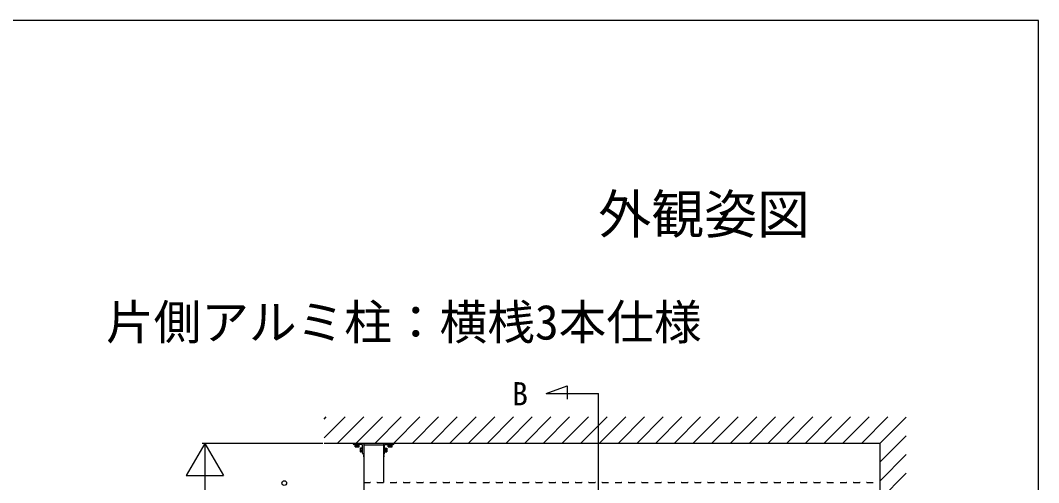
# Model space of a CAD drawing. Units: millimetres, scale not verified. Extents: x -875 to 875, y -1310 to 1300.
# Drawn here: x 490.4 to 875.1, y 1065.2 to 1240 of the extents above; entities that cross this region are included whole.
import ezdxf
from ezdxf.enums import TextEntityAlignment as Align

# ---------------------------------------------------------------- set-up
doc = ezdxf.new("R2010")
doc.units = ezdxf.units.MM
doc.header["$LTSCALE"] = 4
for name, color, linetype in [('0-2_USER1', 3, 'Continuous'), ('0-4_YKK_12', 2, 'Continuous'), ('0-6_YKK_A1', 4, 'Continuous'), ('0-7_YKK_D', 6, 'Continuous'), ('0-8_YKK_ZWAK', 7, 'Continuous')]:
    doc.layers.add(name, color=color, linetype=linetype)
doc.styles.add('ＭＳ ゴシック', font='')
doc.styles.get('ＭＳ ゴシック').set_extended_font_data('MS Gothic')

msp = doc.modelspace()

# ---------------------------------------------------------------- linework, layer by layer
at = {"layer": '0-4_YKK_12'}
for p, q in [((689.014, 1098.907), (708.857, 1098.906)), ((708.85, 854.028), (708.846, 1098.906))]:
    msp.add_line(p, q, dxfattribs=at)
msp.add_lwpolyline([(689.014, 1098.907), (696.964, 1101.8), (696.964, 1096.742)], dxfattribs=at)
at = {"layer": '0-6_YKK_A1'}
for p, q in [((605.173, 1082.204), (613.057, 1090.089)), ((605.173, 1089.275), (605.986, 1090.089)), ((610.128, 1080.089), (620.128, 1090.089)), ((617.199, 1080.089), (627.199, 1090.089)), ((624.271, 1080.089), (634.271, 1090.089)), ((631.342, 1080.089), (641.342, 1090.089)), ((638.413, 1080.089), (648.413, 1090.089)), ((645.484, 1080.089), (655.484, 1090.089)), ((652.555, 1080.089), (662.555, 1090.089)), ((659.626, 1080.089), (669.626, 1090.089)), ((666.697, 1080.089), (676.697, 1090.089)), ((673.768, 1080.089), (683.768, 1090.089)), ((680.839, 1080.089), (690.839, 1090.089)), ((687.91, 1080.089), (697.91, 1090.089)), ((694.981, 1080.089), (704.981, 1090.089)), ((702.052, 1080.089), (712.052, 1090.089)), ((709.123, 1080.089), (719.123, 1090.089)), ((716.194, 1080.089), (726.194, 1090.089)), ((723.265, 1080.089), (733.265, 1090.089)), ((730.337, 1080.089), (740.337, 1090.089)), ((737.408, 1080.089), (747.408, 1090.089)), ((744.479, 1080.089), (754.479, 1090.089)), ((751.55, 1080.089), (761.55, 1090.089)), ((758.621, 1080.089), (768.621, 1090.089)), ((765.692, 1080.089), (775.692, 1090.089)), ((772.763, 1080.089), (782.763, 1090.089)), ((779.834, 1080.089), (789.834, 1090.089)), ((786.905, 1080.089), (796.905, 1090.089)), ((793.976, 1080.089), (803.976, 1090.089)), ((801.047, 1080.089), (811.047, 1090.089)), ((808.118, 1080.089), (818.118, 1090.089)), ((815.1, 1080), (825.1, 1090)), ((815.1, 1072.929), (825.1, 1082.929)), ((815.1, 1080.089), (605.173, 1080.089)), ((616.1, 1079.989), (616.1, 1080.059)), ((616.13, 1080.089), (620.07, 1080.089)), ((619.25, 1079.689), (616.4, 1079.689)), ((616.75, 1079.689), (616.75, 1079.529)), ((618.45, 1079.689), (616.75, 1079.689)), ((616.75, 1079.529), (618.45, 1079.529)), ((616.83, 1079.329), (616.83, 1079.529)), ((616.83, 1079.329), (618.37, 1079.329)), ((616.85, 1078.822), (616.85, 1079.329)), ((616.85, 1079.329), (618.35, 1079.329)), ((616.925, 1078.779), (616.85, 1078.822)), ((616.925, 1078.779), (618.275, 1078.779)), ((617.224, 1078.822), (617.224, 1079.329)), ((617.976, 1079.329), (617.976, 1078.822)), ((618.275, 1078.779), (618.35, 1078.822)), ((618.35, 1078.822), (618.35, 1079.329)), ((618.37, 1079.329), (618.37, 1079.529)), ((618.45, 1079.529), (618.45, 1079.689)), ((618.83, 1078.239), (618.888, 1078.34)), ((618.83, 1078.239), (618.83, 1076.939)), ((619.38, 1078.34), (618.888, 1078.34)), ((619.38, 1077.964), (618.888, 1077.964)), ((619.38, 1077.214), (618.888, 1077.214)), ((619.38, 1078.34), (619.38, 1076.838)), ((619.38, 1077.989), (619.38, 1077.189)), ((619.7, 1076.389), (619.7, 1079.239)), ((620.1, 1080.059), (620.1, 1076.119)), ((620.1, 1079.589), (620.1, 860.089)), ((627.6, 1080.059), (627.6, 1076.119)), ((631.57, 1080.089), (627.63, 1080.089)), ((628, 1076.389), (628, 1079.239)), ((628.32, 1078.34), (628.812, 1078.34)), ((628.32, 1078.34), (628.32, 1076.838)), ((628.32, 1077.989), (628.32, 1077.189)), ((628.32, 1077.964), (628.812, 1077.964)), ((628.32, 1077.214), (628.812, 1077.214)), ((628.45, 1079.689), (631.3, 1079.689)), ((628.87, 1078.239), (628.812, 1078.34)), ((628.87, 1078.239), (628.87, 1076.939)), ((629.25, 1079.529), (629.25, 1079.689)), ((629.25, 1079.689), (630.95, 1079.689)), ((630.95, 1079.529), (629.25, 1079.529)), ((629.33, 1079.329), (629.33, 1079.529)), ((630.87, 1079.329), (629.33, 1079.329)), ((630.85, 1079.329), (629.35, 1079.329)), ((629.35, 1078.822), (629.35, 1079.329)), ((629.425, 1078.779), (629.35, 1078.822)), ((630.775, 1078.779), (629.425, 1078.779)), ((629.724, 1079.329), (629.724, 1078.822)), ((630.476, 1078.822), (630.476, 1079.329)), ((630.775, 1078.779), (630.85, 1078.822)), ((630.85, 1078.822), (630.85, 1079.329)), ((630.87, 1079.329), (630.87, 1079.529)), ((630.95, 1079.689), (630.95, 1079.529)), ((631.6, 1079.989), (631.6, 1080.059)), ((815.1, 1080.089), (815.1, 860.089)), ((618.83, 1076.939), (618.888, 1076.838)), ((619.38, 1076.838), (618.888, 1076.838)), ((620.07, 1076.089), (620, 1076.089)), ((620, 1075.541), (620, 1075.037)), ((620.065, 1075.614), (620.1, 1075.594)), ((620.1, 1074.984), (620.065, 1074.964)), ((620.1, 1075.594), (620.1, 1074.984)), ((627.6, 1075.454), (627.53, 1075.414)), ((627.53, 1075.414), (627.53, 1075.164)), ((627.6, 1075.124), (627.53, 1075.164)), ((627.635, 1075.614), (627.6, 1075.594)), ((627.6, 1075.594), (627.6, 1074.984)), ((627.6, 1074.984), (627.635, 1074.964)), ((627.63, 1076.089), (627.7, 1076.089)), ((627.7, 1075.541), (627.7, 1075.037)), ((628.32, 1076.838), (628.812, 1076.838)), ((628.87, 1076.939), (628.812, 1076.838)), ((815.1, 1065.857), (825.1, 1075.857)), ((815.1, 1058.786), (825.1, 1068.786)), ((620.158, 1065.339), (622.542, 1065.339)), ((625.158, 1065.339), (627.542, 1065.339)), ((630.158, 1065.339), (632.542, 1065.339)), ((635.158, 1065.339), (637.542, 1065.339)), ((640.158, 1065.339), (642.542, 1065.339)), ((645.158, 1065.339), (647.542, 1065.339)), ((650.158, 1065.339), (652.542, 1065.339)), ((655.158, 1065.339), (657.542, 1065.339)), ((660.158, 1065.339), (662.542, 1065.339)), ((665.158, 1065.339), (667.542, 1065.339)), ((670.158, 1065.339), (672.542, 1065.339)), ((675.158, 1065.339), (677.542, 1065.339)), ((680.158, 1065.339), (682.542, 1065.339)), ((685.158, 1065.339), (687.542, 1065.339)), ((690.158, 1065.339), (692.542, 1065.339)), ((695.158, 1065.339), (697.542, 1065.339)), ((700.158, 1065.339), (702.542, 1065.339)), ((705.158, 1065.339), (707.542, 1065.339)), ((710.158, 1065.339), (712.542, 1065.339)), ((715.158, 1065.339), (717.542, 1065.339)), ((720.158, 1065.339), (722.542, 1065.339)), ((725.158, 1065.339), (727.542, 1065.339)), ((730.158, 1065.339), (732.542, 1065.339)), ((735.158, 1065.339), (737.542, 1065.339)), ((740.158, 1065.339), (742.542, 1065.339)), ((745.158, 1065.339), (747.542, 1065.339)), ((750.158, 1065.339), (752.542, 1065.339)), ((755.158, 1065.339), (757.542, 1065.339)), ((760.158, 1065.339), (762.542, 1065.339)), ((765.158, 1065.339), (767.542, 1065.339)), ((770.158, 1065.339), (772.542, 1065.339)), ((775.158, 1065.339), (777.542, 1065.339)), ((780.158, 1065.339), (782.542, 1065.339)), ((785.158, 1065.339), (787.542, 1065.339)), ((790.158, 1065.339), (792.542, 1065.339)), ((795.158, 1065.339), (797.542, 1065.339)), ((800.158, 1065.339), (802.542, 1065.339)), ((805.158, 1065.339), (807.542, 1065.339)), ((810.158, 1065.339), (812.542, 1065.339))]:
    msp.add_line(p, q, dxfattribs=at)
for points in [[(619.54, 1076.884), (619.54, 1078.294), (619.38, 1078.294), (619.38, 1076.884)], [(619.7, 1076.739), (619.7, 1078.439), (619.54, 1078.439), (619.54, 1076.739)], [(628, 1076.739), (628, 1078.439), (628.16, 1078.439), (628.16, 1076.739)], [(628.16, 1076.884), (628.16, 1078.294), (628.32, 1078.294), (628.32, 1076.884)]]:
    msp.add_lwpolyline(points, close=True, dxfattribs=at)
msp.add_lwpolyline([(620.1, 1079.589), (627.6, 1079.589), (627.6, 1065.32)], dxfattribs=at)
for centre, radius, start, end in [((616.13, 1080.059), 0.03, 90, 180), ((616.4, 1079.989), 0.3, 180, 270), ((617.037, 1079.205), 0.426, 243.93616, 296.06384), ((617.6, 1080.432), 1.653, 256.85543, 283.14457), ((618.163, 1079.205), 0.426, 243.93616, 296.06384), ((619.162, 1078.152), 0.332, 145.61575, 214.38425), ((620.072, 1077.589), 1.242, 162.41205, 197.58795), ((619.162, 1077.026), 0.332, 145.61575, 214.38425), ((619.25, 1079.239), 0.45, 0, 90), ((620.07, 1080.059), 0.03, 0, 90), ((627.63, 1080.059), 0.03, 90, 180), ((628.45, 1079.239), 0.45, 90, 180), ((628.538, 1078.152), 0.332, 325.61575, 34.38425), ((627.628, 1077.589), 1.242, 342.41205, 17.58795), ((628.538, 1077.026), 0.332, 325.61575, 34.38425), ((629.537, 1079.205), 0.426, 243.93616, 296.06384), ((630.1, 1080.432), 1.653, 256.85543, 283.14457), ((630.663, 1079.205), 0.426, 243.93616, 296.06384), ((631.3, 1079.989), 0.3, 270, 0), ((631.57, 1080.059), 0.03, 0, 90), ((620, 1076.389), 0.3, 180, 270), ((620.357, 1075.289), 0.437, 131.91164, 144.76774), ((620.357, 1075.289), 0.437, 215.23243, 228.08863), ((620.07, 1076.119), 0.03, 270, 0), ((627.63, 1076.119), 0.03, 180, 270), ((627.343, 1075.289), 0.437, 35.23226, 48.08836), ((627.343, 1075.289), 0.437, 311.91137, 324.76757), ((627.7, 1076.389), 0.3, 270, 0), ((620.158, 1065.239), 0.1, 90, 177), ((622.542, 1065.239), 0.1, 3, 90), ((625.158, 1065.239), 0.1, 90, 177), ((627.542, 1065.239), 0.1, 3, 90), ((630.158, 1065.239), 0.1, 90, 177), ((632.542, 1065.239), 0.1, 3, 90), ((635.158, 1065.239), 0.1, 90, 177), ((637.542, 1065.239), 0.1, 3, 90), ((640.158, 1065.239), 0.1, 90, 177), ((642.542, 1065.239), 0.1, 3, 90), ((645.158, 1065.239), 0.1, 90, 177), ((647.542, 1065.239), 0.1, 3, 90), ((650.158, 1065.239), 0.1, 90, 177), ((652.542, 1065.239), 0.1, 3, 90), ((655.158, 1065.239), 0.1, 90, 177), ((657.542, 1065.239), 0.1, 3, 90), ((660.158, 1065.239), 0.1, 90, 177), ((662.542, 1065.239), 0.1, 3, 90), ((665.158, 1065.239), 0.1, 90, 177), ((667.542, 1065.239), 0.1, 3, 90), ((670.158, 1065.239), 0.1, 90, 177), ((672.542, 1065.239), 0.1, 3, 90), ((675.158, 1065.239), 0.1, 90, 177), ((677.542, 1065.239), 0.1, 3, 90), ((680.158, 1065.239), 0.1, 90, 177), ((682.542, 1065.239), 0.1, 3, 90), ((685.158, 1065.239), 0.1, 90, 177), ((687.542, 1065.239), 0.1, 3, 90), ((690.158, 1065.239), 0.1, 90, 177), ((692.542, 1065.239), 0.1, 3, 90), ((695.158, 1065.239), 0.1, 90, 177), ((697.542, 1065.239), 0.1, 3, 90), ((700.158, 1065.239), 0.1, 90, 177), ((702.542, 1065.239), 0.1, 3, 90), ((705.158, 1065.239), 0.1, 90, 177), ((707.542, 1065.239), 0.1, 3, 90), ((710.158, 1065.239), 0.1, 90, 177), ((712.542, 1065.239), 0.1, 3, 90), ((715.158, 1065.239), 0.1, 90, 177), ((717.542, 1065.239), 0.1, 3, 90), ((720.158, 1065.239), 0.1, 90, 177), ((722.542, 1065.239), 0.1, 3, 90), ((725.158, 1065.239), 0.1, 90, 177), ((727.542, 1065.239), 0.1, 3, 90), ((730.158, 1065.239), 0.1, 90, 177), ((732.542, 1065.239), 0.1, 3, 90), ((735.158, 1065.239), 0.1, 90, 177), ((737.542, 1065.239), 0.1, 3, 90), ((740.158, 1065.239), 0.1, 90, 177), ((742.542, 1065.239), 0.1, 3, 90), ((745.158, 1065.239), 0.1, 90, 177), ((747.542, 1065.239), 0.1, 3, 90), ((750.158, 1065.239), 0.1, 90, 177), ((752.542, 1065.239), 0.1, 3, 90), ((755.158, 1065.239), 0.1, 90, 177), ((757.542, 1065.239), 0.1, 3, 90), ((760.158, 1065.239), 0.1, 90, 177), ((762.542, 1065.239), 0.1, 3, 90), ((765.158, 1065.239), 0.1, 90, 177), ((767.542, 1065.239), 0.1, 3, 90), ((770.158, 1065.239), 0.1, 90, 177), ((772.542, 1065.239), 0.1, 3, 90), ((775.158, 1065.239), 0.1, 90, 177), ((777.542, 1065.239), 0.1, 3, 90), ((780.158, 1065.239), 0.1, 90, 177), ((782.542, 1065.239), 0.1, 3, 90), ((785.158, 1065.239), 0.1, 90, 177), ((787.542, 1065.239), 0.1, 3, 90), ((790.158, 1065.239), 0.1, 90, 177), ((792.542, 1065.239), 0.1, 3, 90), ((795.158, 1065.239), 0.1, 90, 177), ((797.542, 1065.239), 0.1, 3, 90), ((800.158, 1065.239), 0.1, 90, 177), ((802.542, 1065.239), 0.1, 3, 90), ((805.158, 1065.239), 0.1, 90, 177), ((807.542, 1065.239), 0.1, 3, 90), ((810.158, 1065.239), 0.1, 90, 177), ((812.542, 1065.239), 0.1, 3, 90)]:
    msp.add_arc(centre, radius, start, end, dxfattribs=at)
at = {"layer": '0-7_YKK_D'}
for p, q in [((560.1, 1080.089), (553.1, 1067.965)), ((604.673, 1080.089), (559.1, 1080.089)), ((560.1, 1080.089), (567.1, 1067.965)), ((560.1, 1080.089), (560.1, 1055.84)), ((553.1, 1067.965), (567.1, 1067.965)), ((560.1, 1066.089), (560.1, 874.089))]:
    msp.add_line(p, q, dxfattribs=at)
msp.add_circle((590.1, 1065.089), 0.875, dxfattribs=at)
at = {"layer": '0-8_YKK_ZWAK'}
msp.add_line((875.1, 1240), (-874.9, 1240), dxfattribs=at)
msp.add_lwpolyline([(-874.9, -1310), (875.1, -1310), (875.1, 1240)], dxfattribs=at)

# ---------------------------------------------------------------- texts
at = {"layer": '0-2_USER1', "style": 'ＭＳ ゴシック'}
for s, height, p in [('外観姿図', 14.66, (708.736, 1155)), ('片側アルミ柱：横桟3本仕様', 13.2, (522.748, 1115.352))]:
    msp.add_text(s, height=height, dxfattribs=at).set_placement(p, align=Align.BOTTOM_LEFT)
msp.add_text('B', height=8.798, rotation=359.997, dxfattribs=at).set_placement((676.193, 1091.791), align=Align.BOTTOM_LEFT)

doc.saveas('drawing.dxf')
